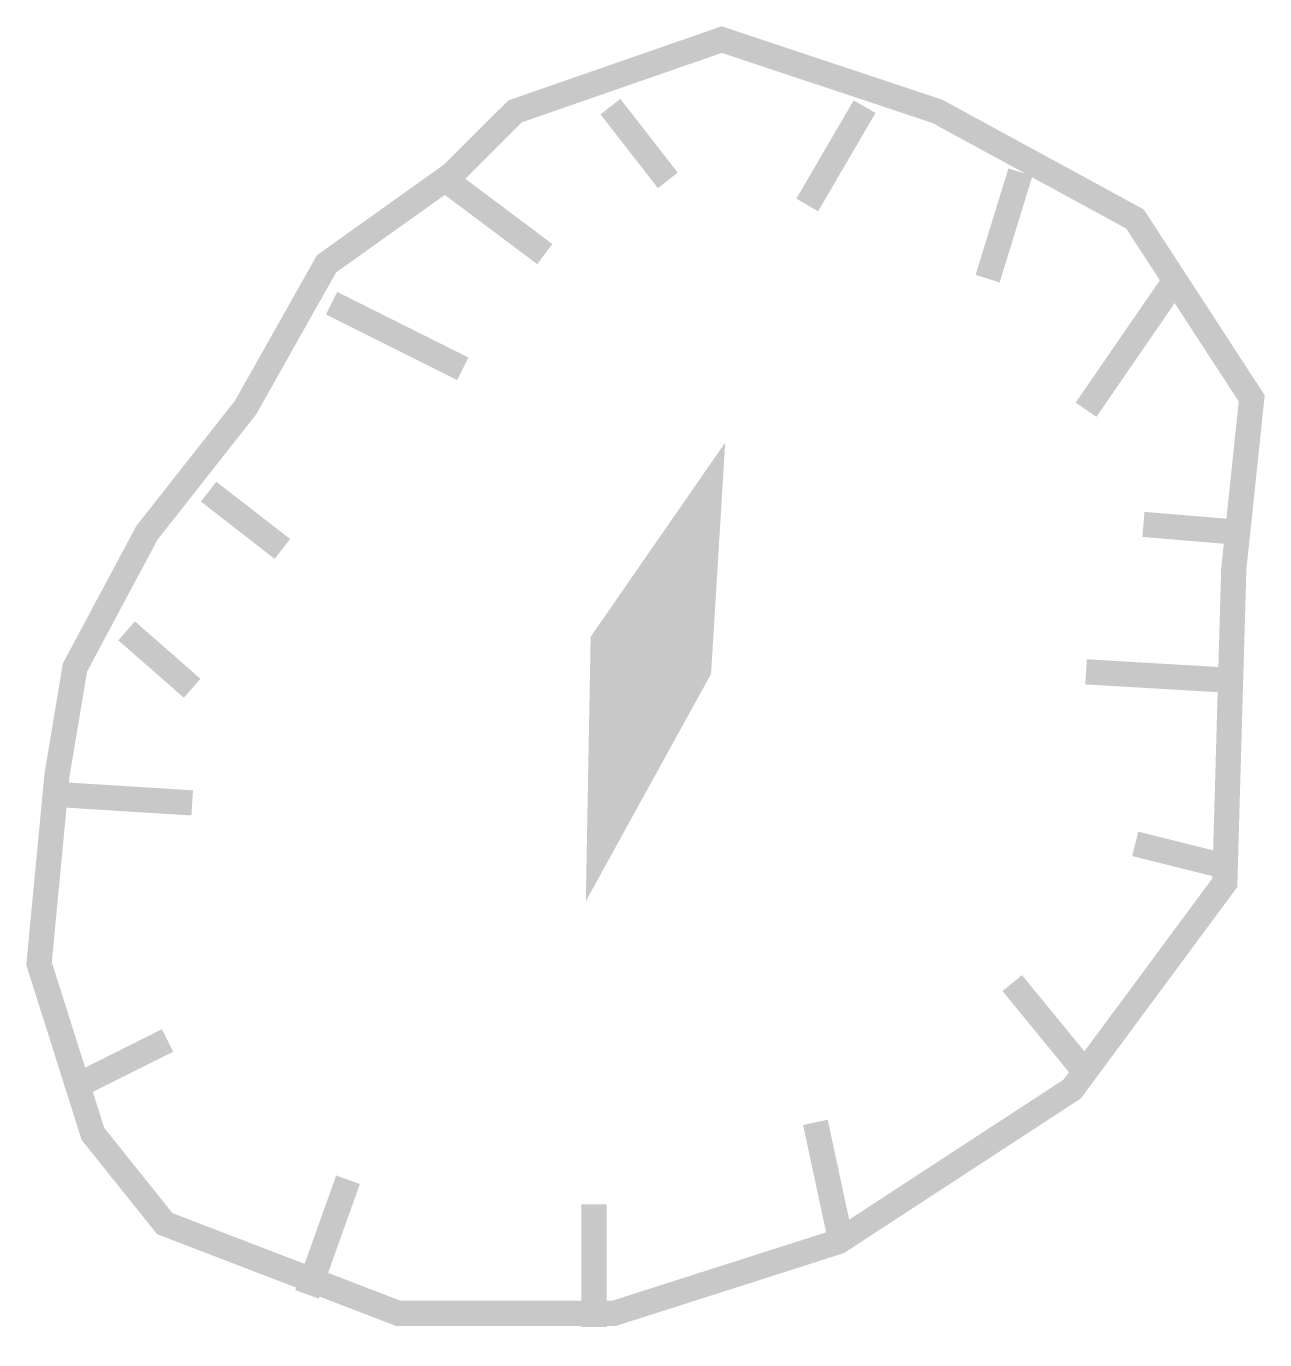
# Model space of a CAD drawing. Extents: x 0.03 to 4.95, y -0.04 to 5.17.
import ezdxf

# ---------------------------------------------------------------- set-up
doc = ezdxf.new("R2010")
doc.units = 0
doc.header["$MEASUREMENT"] = 0
doc.layers.get('0').update_dxf_attribs({"linetype": 'CONTINUOUS'})

msp = doc.modelspace()

# ---------------------------------------------------------------- linework, layer by layer
at = {"const_width": 0.1}
for points in [[(1.7246, 4.5848), (1.2252, 4.2286), (0.9042, 3.6588), (0.5118, 3.1602), (0.2264, 2.6259), (0.155, 2.1985), (0.0837, 1.4506), (0.2977, 0.7739), (0.5831, 0.4178), (1.5106, 0.0616), (2.3668, 0.0616), (3.2586, 0.3465), (4.1861, 0.952), (4.7925, 1.7712), (4.8282, 3.0177), (4.8995, 3.6944), (4.4358, 4.4067), (3.651, 4.8341), (2.7948, 5.119), (1.9744, 4.8341), (1.7246, 4.5848)], [(2.5807, 4.56), (2.3527, 4.8527)], [(3.1343, 4.4624), (3.3622, 4.8527)], [(3.8507, 4.1697), (3.9809, 4.5925)], [(2.0922, 4.2673), (1.7014, 4.56)], [(4.2415, 3.6494), (4.5997, 4.1697)], [(1.7666, 3.812), (1.2455, 4.0722)], [(1.0502, 3.0965), (0.7571, 3.3242)], [(4.4694, 3.1941), (4.8602, 3.1615)], [(0.692, 2.5436), (0.4314, 2.7713)], [(4.2415, 2.6087), (4.7951, 2.5762)], [(0.692, 2.0883), (0.1709, 2.1209)], [(4.4368, 1.9257), (4.8276, 1.8282)], [(3.9484, 1.3729), (4.2415, 1.0151)], [(0.5943, 1.1452), (0.2035, 0.9501)], [(3.1668, 0.82), (3.2645, 0.3647)], [(1.3107, 0.5923), (1.1479, 0.137)], [(2.2876, 0.4948), (2.2876, 0.0069)]]:
    msp.add_lwpolyline(points, dxfattribs=at)
msp.add_lwpolyline([(2.8086, 3.5193, 0, 0.5, 0), (2.5156, 2.6737, 0.5, 0, 0), (2.255, 1.6981, 0, 0, 0)], format="xyseb")

doc.saveas('drawing.dxf')
